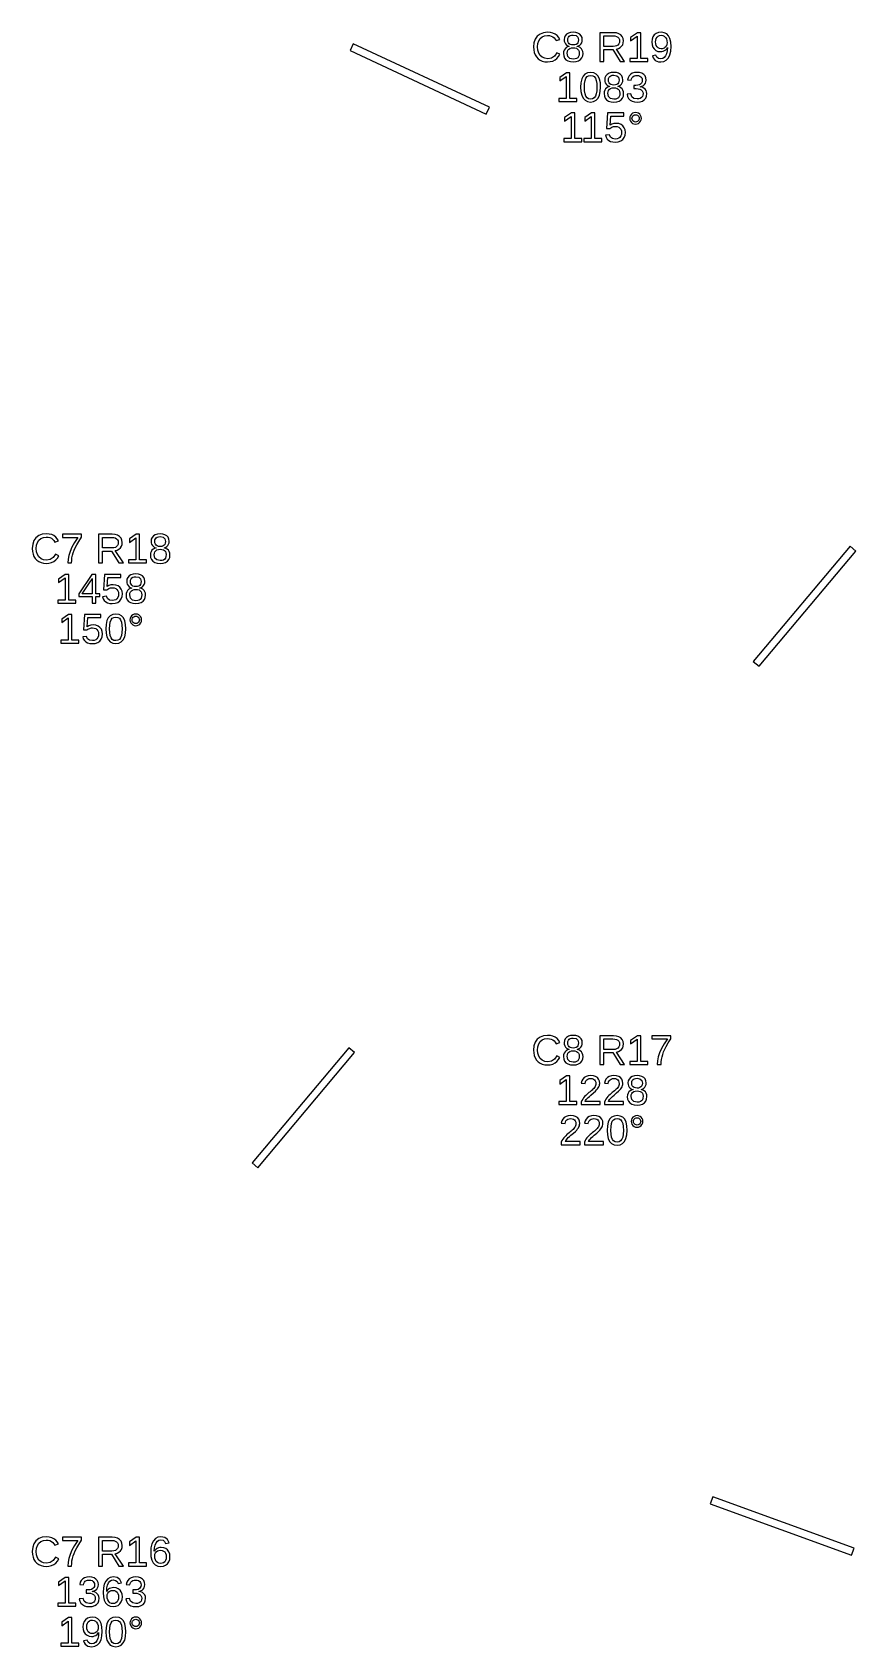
# Model space of a CAD drawing. Extents: x 194 to 2890, y 45 to 1503.
# Drawn here: x 860.3 to 1024.6, y 56.1 to 377.9 of the extents above; entities that cross this region are included whole.
import ezdxf

# ---------------------------------------------------------------- set-up
doc = ezdxf.new("R2010")
doc.units = 0
doc.layers.get('0').update_dxf_attribs({"linetype": 'CONTINUOUS'})

msp = doc.modelspace()

# ---------------------------------------------------------------- linework, layer by layer
for points in [[(963.632, 372.093), (964.128, 372.222), (964.578, 372.437), (964.973, 372.734), (965.305, 373.109), (965.573, 373.564), (964.938, 373.881), (964.467, 373.219), (963.864, 372.821), (963.127, 372.689), (962.544, 372.76), (962.047, 372.974), (961.636, 373.33), (961.33, 373.803), (961.146, 374.368), (961.085, 375.024), (961.144, 375.685), (961.32, 376.244), (961.614, 376.703), (962.013, 377.043), (962.507, 377.247), (963.095, 377.315), (963.481, 377.286), (963.83, 377.198), (964.143, 377.051), (964.41, 376.848), (964.624, 376.593), (964.783, 376.286), (965.52, 376.53), (965.291, 376.961), (964.99, 377.315), (964.617, 377.592), (964.174, 377.791), (963.664, 377.91), (963.087, 377.95), (962.277, 377.863), (961.593, 377.604), (961.036, 377.173), (960.625, 376.589), (960.378, 375.873), (960.296, 375.024), (960.332, 374.441), (960.443, 373.913), (960.627, 373.44), (960.882, 373.028), (961.203, 372.685), (961.591, 372.41), (962.039, 372.21), (962.539, 372.09), (963.091, 372.05)], [(968.79, 372.099), (969.273, 372.247), (969.658, 372.494), (969.938, 372.828), (970.107, 373.24), (970.163, 373.731), (970.129, 374.087), (970.027, 374.401), (969.858, 374.672), (969.627, 374.892), (969.342, 375.047), (969.003, 375.138), (969.003, 375.155), (969.296, 375.247), (969.544, 375.401), (969.748, 375.614), (969.899, 375.873), (969.99, 376.159), (970.02, 376.473), (969.966, 376.895), (969.802, 377.254), (969.53, 377.551), (969.164, 377.773), (968.718, 377.906), (968.193, 377.95), (967.68, 377.905), (967.241, 377.769), (966.877, 377.543), (966.605, 377.244), (966.441, 376.89), (966.387, 376.481), (966.417, 376.167), (966.507, 375.881), (966.657, 375.623), (966.86, 375.407), (967.106, 375.248), (967.396, 375.146), (967.396, 375.13), (967.082, 375.043), (966.808, 374.888), (966.574, 374.666), (966.395, 374.391), (966.288, 374.077), (966.253, 373.722), (966.31, 373.229), (966.483, 372.816), (966.771, 372.486), (967.162, 372.244), (967.641, 372.099), (968.21, 372.05)], [(967.888, 375.452), (967.626, 375.538), (967.414, 375.681), (967.259, 375.88), (967.167, 376.13), (967.136, 376.432), (967.166, 376.728), (967.256, 376.971), (967.406, 377.16), (967.614, 377.296), (967.876, 377.377), (968.193, 377.405), (968.786, 377.297), (969.141, 376.972), (969.259, 376.432), (969.229, 376.11), (969.139, 375.853), (968.989, 375.661), (968.781, 375.529), (968.519, 375.45), (968.202, 375.423)], [(974.301, 374.512), (976.087, 374.512), (977.576, 372.132), (978.472, 372.132), (976.844, 374.601), (977.249, 374.713), (977.592, 374.896), (977.871, 375.151), (978.078, 375.463), (978.202, 375.821), (978.244, 376.225), (978.185, 376.702), (978.009, 377.104), (977.717, 377.431), (977.316, 377.672), (976.818, 377.816), (976.221, 377.864), (973.524, 377.864), (973.524, 372.132), (974.301, 372.132)], [(974.301, 375.126), (974.301, 377.242), (976.144, 377.242), (976.537, 377.213), (976.863, 377.125), (977.123, 376.979), (977.311, 376.778), (977.425, 376.524), (977.462, 376.217), (977.425, 375.898), (977.313, 375.63), (977.127, 375.413), (976.872, 375.254), (976.555, 375.158), (976.177, 375.126)], [(983.086, 372.754), (981.69, 372.754), (981.69, 377.864), (981.015, 377.864), (979.66, 376.933), (979.66, 376.241), (980.954, 377.165), (980.954, 372.754), (979.493, 372.754), (979.493, 372.132), (983.086, 372.132)], [(986.271, 372.138), (986.783, 372.403), (987.193, 372.844), (987.493, 373.448), (987.673, 374.205), (987.733, 375.114), (987.678, 375.981), (987.514, 376.691), (987.24, 377.242), (986.861, 377.635), (986.378, 377.871), (985.792, 377.95), (985.236, 377.893), (984.768, 377.721), (984.388, 377.435), (984.108, 377.049), (983.94, 376.578), (983.884, 376.021), (983.935, 375.476), (984.09, 375.009), (984.347, 374.618), (984.691, 374.324), (985.103, 374.147), (985.584, 374.089), (985.89, 374.113), (986.179, 374.187), (986.451, 374.31), (986.688, 374.474), (986.874, 374.67), (987.008, 374.898), (986.961, 374.23), (986.84, 373.672), (986.646, 373.226), (986.384, 372.901), (986.059, 372.705), (985.67, 372.64), (985.229, 372.72), (984.907, 372.958), (984.701, 373.356), (984.002, 373.246), (984.144, 372.865), (984.337, 372.56), (984.581, 372.333), (984.881, 372.176), (985.24, 372.082), (985.658, 372.05)], [(985.436, 374.707), (985.161, 374.828), (984.933, 375.03), (984.764, 375.302), (984.662, 375.633), (984.628, 376.021), (984.662, 376.403), (984.764, 376.727), (984.933, 376.996), (985.162, 377.196), (985.44, 377.316), (985.767, 377.356), (986.099, 377.309), (986.382, 377.169), (986.618, 376.935), (986.794, 376.624), (986.9, 376.253), (986.935, 375.822), (986.918, 375.605), (986.866, 375.404), (986.778, 375.22), (986.661, 375.057), (986.518, 374.92), (986.349, 374.811), (986.163, 374.731), (985.966, 374.682), (985.759, 374.666)], [(951.506, 363.001), (924.317, 375.68), (923.683, 374.32), (950.872, 361.642)], [(967.546, 372.731), (967.144, 373.126), (967.009, 373.783), (967.044, 374.098), (967.149, 374.365), (967.323, 374.583), (967.559, 374.745), (967.849, 374.842), (968.193, 374.874), (968.547, 374.844), (968.844, 374.754), (969.084, 374.603), (969.261, 374.394), (969.367, 374.126), (969.402, 373.8), (969.369, 373.42), (969.272, 373.115), (969.109, 372.886), (968.88, 372.727), (968.583, 372.631), (968.218, 372.599)], [(968.958, 364.754), (967.563, 364.754), (967.563, 369.864), (966.887, 369.864), (965.532, 368.933), (965.532, 368.241), (966.826, 369.165), (966.826, 364.754), (965.366, 364.754), (965.366, 364.132), (968.958, 364.132)], [(972.278, 364.134), (972.776, 364.387), (973.168, 364.807), (973.449, 365.387), (973.618, 366.118), (973.674, 367), (973.621, 367.894), (973.46, 368.629), (973.192, 369.205), (972.812, 369.619), (972.313, 369.867), (971.697, 369.95), (971.065, 369.868), (970.557, 369.623), (970.173, 369.213), (969.905, 368.64), (969.744, 367.902), (969.691, 367), (969.746, 366.114), (969.912, 365.382), (970.187, 364.803), (970.573, 364.385), (971.068, 364.134), (971.672, 364.05)], [(971.286, 364.711), (970.969, 364.9), (970.73, 365.214), (970.564, 365.664), (970.465, 366.259), (970.431, 367), (970.464, 367.759), (970.563, 368.362), (970.726, 368.806), (970.965, 369.112), (971.289, 369.295), (971.697, 369.356), (972.095, 369.294), (972.41, 369.108), (972.643, 368.798), (972.802, 368.351), (972.898, 367.751), (972.93, 367), (972.896, 366.271), (972.796, 365.68), (972.629, 365.226), (972.389, 364.905), (972.073, 364.712), (971.681, 364.648)], [(976.9, 364.099), (977.382, 364.247), (977.768, 364.494), (978.048, 364.828), (978.216, 365.24), (978.272, 365.731), (978.238, 366.087), (978.137, 366.401), (977.967, 366.672), (977.736, 366.892), (977.452, 367.047), (977.113, 367.138), (977.113, 367.155), (977.405, 367.247), (977.653, 367.401), (977.857, 367.614), (978.009, 367.873), (978.1, 368.159), (978.13, 368.473), (978.075, 368.895), (977.912, 369.254), (977.639, 369.551), (977.273, 369.773), (976.828, 369.906), (976.303, 369.95), (975.79, 369.905), (975.351, 369.769), (974.987, 369.543), (974.714, 369.244), (974.551, 368.89), (974.496, 368.481), (974.526, 368.167), (974.617, 367.881), (974.767, 367.623), (974.969, 367.407), (975.215, 367.248), (975.505, 367.146), (975.505, 367.13), (975.192, 367.043), (974.918, 366.888), (974.684, 366.666), (974.505, 366.391), (974.398, 366.077), (974.362, 365.722), (974.42, 365.229), (974.593, 364.816), (974.881, 364.486), (975.271, 364.244), (975.751, 364.099), (976.319, 364.05)], [(975.998, 367.452), (975.735, 367.538), (975.524, 367.681), (975.369, 367.88), (975.276, 368.13), (975.245, 368.432), (975.275, 368.728), (975.365, 368.971), (975.516, 369.16), (975.723, 369.296), (975.986, 369.377), (976.303, 369.405), (976.895, 369.297), (977.25, 368.972), (977.369, 368.432), (977.339, 368.11), (977.249, 367.853), (977.098, 367.661), (976.891, 367.529), (976.628, 367.45), (976.311, 367.423)], [(981.534, 364.099), (982.014, 364.244), (982.398, 364.486), (982.678, 364.816), (982.847, 365.225), (982.903, 365.714), (982.863, 366.06), (982.744, 366.363), (982.545, 366.626), (982.274, 366.835), (981.941, 366.978), (981.544, 367.057), (981.544, 367.073), (981.903, 367.179), (982.201, 367.335), (982.437, 367.539), (982.608, 367.791), (982.71, 368.089), (982.744, 368.432), (982.691, 368.875), (982.532, 369.247), (982.266, 369.549), (981.905, 369.772), (981.458, 369.905), (980.925, 369.95), (980.431, 369.906), (980, 369.774), (979.633, 369.555), (979.345, 369.258), (979.151, 368.892), (979.05, 368.457), (979.786, 368.4), (979.846, 368.678), (979.962, 368.911), (980.134, 369.099), (980.354, 369.237), (980.615, 369.32), (980.917, 369.348), (981.243, 369.318), (981.511, 369.229), (981.721, 369.081), (981.871, 368.882), (981.961, 368.64), (981.991, 368.355), (981.954, 368.068), (981.844, 367.826), (981.66, 367.629), (981.409, 367.483), (981.097, 367.395), (980.726, 367.366), (980.327, 367.366), (980.327, 366.731), (980.742, 366.731), (981.16, 366.702), (981.506, 366.615), (981.782, 366.469), (981.982, 366.271), (982.102, 366.028), (982.142, 365.739), (982.107, 365.41), (982.002, 365.14), (981.826, 364.929), (981.59, 364.778), (981.3, 364.687), (980.958, 364.656), (980.329, 364.769), (979.913, 365.108), (979.709, 365.674), (978.952, 365.604), (979.064, 365.134), (979.269, 364.746), (979.568, 364.443), (979.953, 364.225), (980.416, 364.094), (980.958, 364.05)], [(975.656, 364.731), (975.253, 365.126), (975.119, 365.783), (975.154, 366.098), (975.258, 366.365), (975.432, 366.583), (975.668, 366.745), (975.958, 366.842), (976.303, 366.874), (976.657, 366.844), (976.954, 366.754), (977.194, 366.603), (977.37, 366.394), (977.476, 366.126), (977.511, 365.8), (977.479, 365.42), (977.381, 365.115), (977.218, 364.886), (976.989, 364.727), (976.692, 364.631), (976.327, 364.599)], [(969.919, 356.754), (968.523, 356.754), (968.523, 361.864), (967.848, 361.864), (966.493, 360.933), (966.493, 360.241), (967.786, 361.165), (967.786, 356.754), (966.326, 356.754), (966.326, 356.132), (969.919, 356.132)], [(973.935, 356.754), (972.539, 356.754), (972.539, 361.864), (971.864, 361.864), (970.509, 360.933), (970.509, 360.241), (971.803, 361.165), (971.803, 356.754), (970.342, 356.754), (970.342, 356.132), (973.935, 356.132)], [(977.183, 356.108), (977.681, 356.282), (978.087, 356.571), (978.387, 356.961), (978.566, 357.437), (978.626, 357.999), (978.57, 358.497), (978.403, 358.929), (978.124, 359.293), (977.751, 359.569), (977.301, 359.734), (976.775, 359.789), (976.329, 359.749), (975.934, 359.627), (975.591, 359.423), (975.701, 361.242), (978.293, 361.242), (978.293, 361.864), (975.033, 361.864), (974.842, 358.78), (975.558, 358.78), (975.729, 358.915), (975.9, 359.021), (976.071, 359.098), (976.246, 359.15), (976.431, 359.181), (976.624, 359.191), (976.978, 359.154), (977.28, 359.043), (977.53, 358.858), (977.716, 358.612), (977.828, 358.321), (977.865, 357.983), (977.828, 357.597), (977.717, 357.271), (977.532, 357.004), (977.281, 356.806), (976.973, 356.688), (976.608, 356.648), (976.049, 356.743), (975.651, 357.026), (975.416, 357.499), (974.675, 357.413), (974.802, 357.006), (975.01, 356.668), (975.298, 356.4), (975.661, 356.206), (976.092, 356.089), (976.592, 356.05)], [(980.945, 359.668), (981.22, 359.781), (981.464, 359.968), (981.655, 360.21), (981.77, 360.484), (981.808, 360.79), (981.77, 361.097), (981.657, 361.371), (981.468, 361.612), (981.225, 361.8), (980.949, 361.912), (980.64, 361.95), (980.331, 361.912), (980.055, 361.798), (979.812, 361.608), (979.624, 361.365), (979.51, 361.093), (979.473, 360.79), (979.511, 360.488), (979.626, 360.215), (979.817, 359.972), (980.061, 359.783), (980.336, 359.669), (980.64, 359.631)], [(980.452, 360.082), (980.282, 360.154), (980.13, 360.274), (980.011, 360.427), (979.94, 360.599), (979.916, 360.79), (979.94, 360.981), (980.009, 361.154), (980.126, 361.307), (980.276, 361.427), (980.448, 361.499), (980.64, 361.523), (980.833, 361.499), (981.005, 361.429), (981.155, 361.311), (981.272, 361.159), (981.341, 360.986), (981.365, 360.79), (981.341, 360.597), (981.271, 360.424), (981.153, 360.271), (981.002, 360.153), (980.831, 360.082), (980.64, 360.058)], [(863.632, 272.093), (864.128, 272.222), (864.578, 272.437), (864.973, 272.734), (865.305, 273.109), (865.573, 273.564), (864.938, 273.881), (864.467, 273.219), (863.864, 272.821), (863.127, 272.689), (862.544, 272.76), (862.047, 272.974), (861.636, 273.33), (861.33, 273.803), (861.146, 274.368), (861.085, 275.024), (861.144, 275.685), (861.32, 276.244), (861.614, 276.703), (862.013, 277.043), (862.507, 277.247), (863.095, 277.315), (863.481, 277.286), (863.83, 277.198), (864.143, 277.051), (864.41, 276.848), (864.624, 276.593), (864.783, 276.286), (865.52, 276.53), (865.291, 276.961), (864.99, 277.315), (864.617, 277.592), (864.174, 277.791), (863.664, 277.91), (863.087, 277.95), (862.277, 277.863), (861.593, 277.604), (861.036, 277.173), (860.625, 276.589), (860.378, 275.873), (860.296, 275.024), (860.332, 274.441), (860.443, 273.913), (860.627, 273.44), (860.882, 273.028), (861.203, 272.685), (861.591, 272.41), (862.039, 272.21), (862.539, 272.09), (863.091, 272.05)], [(868.161, 272.655), (868.221, 273.166), (868.322, 273.665), (868.462, 274.161), (868.643, 274.662), (868.865, 275.167), (869.164, 275.739), (869.577, 276.44), (870.106, 277.27), (870.106, 277.864), (866.318, 277.864), (866.318, 277.242), (869.398, 277.242), (868.74, 276.228), (868.221, 275.295), (867.841, 274.445), (867.583, 273.648), (867.427, 272.877), (867.376, 272.132), (868.14, 272.132)], [(874.301, 274.512), (876.087, 274.512), (877.576, 272.132), (878.472, 272.132), (876.844, 274.601), (877.249, 274.713), (877.592, 274.896), (877.871, 275.151), (878.078, 275.463), (878.202, 275.821), (878.244, 276.225), (878.185, 276.702), (878.009, 277.104), (877.717, 277.431), (877.316, 277.672), (876.818, 277.816), (876.221, 277.864), (873.524, 277.864), (873.524, 272.132), (874.301, 272.132)], [(874.301, 275.126), (874.301, 277.242), (876.144, 277.242), (876.537, 277.213), (876.863, 277.125), (877.123, 276.979), (877.311, 276.778), (877.425, 276.524), (877.462, 276.217), (877.425, 275.898), (877.313, 275.63), (877.127, 275.413), (876.872, 275.254), (876.555, 275.158), (876.177, 275.126)], [(883.086, 272.754), (881.69, 272.754), (881.69, 277.864), (881.015, 277.864), (879.66, 276.933), (879.66, 276.241), (880.954, 277.165), (880.954, 272.754), (879.493, 272.754), (879.493, 272.132), (883.086, 272.132)], [(886.393, 272.099), (886.875, 272.247), (887.261, 272.494), (887.541, 272.828), (887.709, 273.24), (887.765, 273.731), (887.731, 274.087), (887.63, 274.401), (887.46, 274.672), (887.229, 274.892), (886.945, 275.047), (886.606, 275.138), (886.606, 275.155), (886.898, 275.247), (887.146, 275.401), (887.35, 275.614), (887.502, 275.873), (887.592, 276.159), (887.623, 276.473), (887.568, 276.895), (887.405, 277.254), (887.132, 277.551), (886.766, 277.773), (886.321, 277.906), (885.796, 277.95), (885.283, 277.905), (884.844, 277.769), (884.48, 277.543), (884.207, 277.244), (884.044, 276.89), (883.989, 276.481), (884.019, 276.167), (884.11, 275.881), (884.26, 275.623), (884.462, 275.407), (884.708, 275.248), (884.998, 275.146), (884.998, 275.13), (884.685, 275.043), (884.411, 274.888), (884.177, 274.666), (883.998, 274.391), (883.891, 274.077), (883.855, 273.722), (883.913, 273.229), (884.086, 272.816), (884.374, 272.486), (884.764, 272.244), (885.244, 272.099), (885.812, 272.05)], [(885.491, 275.452), (885.228, 275.538), (885.017, 275.681), (884.862, 275.88), (884.769, 276.13), (884.738, 276.432), (884.768, 276.728), (884.858, 276.971), (885.009, 277.16), (885.216, 277.296), (885.479, 277.377), (885.796, 277.405), (886.388, 277.297), (886.743, 276.972), (886.862, 276.432), (886.832, 276.11), (886.742, 275.853), (886.591, 275.661), (886.384, 275.529), (886.121, 275.45), (885.804, 275.423)], [(885.149, 272.731), (884.746, 273.126), (884.612, 273.783), (884.647, 274.098), (884.751, 274.365), (884.925, 274.583), (885.161, 274.745), (885.451, 274.842), (885.796, 274.874), (886.15, 274.844), (886.447, 274.754), (886.687, 274.603), (886.863, 274.394), (886.969, 274.126), (887.004, 273.8), (886.972, 273.42), (886.874, 273.115), (886.711, 272.886), (886.482, 272.727), (886.185, 272.631), (885.82, 272.599)], [(1024.57, 274.518), (1023.43, 275.482), (1004.14, 252.501), (1005.29, 251.537)], [(868.958, 264.754), (867.563, 264.754), (867.563, 269.864), (866.887, 269.864), (865.532, 268.933), (865.532, 268.241), (866.826, 269.165), (866.826, 264.754), (865.366, 264.754), (865.366, 264.132), (868.958, 264.132)], [(872.95, 265.429), (873.756, 265.429), (873.756, 266.007), (872.95, 266.007), (872.95, 269.864), (872.181, 269.864), (869.557, 265.999), (869.557, 265.429), (872.258, 265.429), (872.258, 264.132), (872.95, 264.132)], [(870.232, 266.007), (870.297, 266.089), (870.517, 266.39), (871.986, 268.554), (872.027, 268.618), (872.08, 268.708), (872.144, 268.823), (872.204, 268.932), (872.242, 269.004), (872.258, 269.038), (872.258, 266.007)], [(876.841, 264.108), (877.34, 264.282), (877.745, 264.571), (878.045, 264.961), (878.225, 265.437), (878.284, 265.999), (878.229, 266.497), (878.061, 266.929), (877.782, 267.293), (877.409, 267.569), (876.959, 267.734), (876.433, 267.789), (875.987, 267.749), (875.592, 267.627), (875.249, 267.423), (875.359, 269.242), (877.951, 269.242), (877.951, 269.864), (874.692, 269.864), (874.5, 266.78), (875.217, 266.78), (875.387, 266.915), (875.558, 267.021), (875.729, 267.098), (875.905, 267.15), (876.089, 267.181), (876.283, 267.191), (876.636, 267.154), (876.938, 267.043), (877.188, 266.858), (877.374, 266.612), (877.486, 266.321), (877.524, 265.983), (877.486, 265.597), (877.375, 265.271), (877.19, 265.004), (876.939, 264.806), (876.631, 264.688), (876.266, 264.648), (875.707, 264.743), (875.31, 265.026), (875.074, 265.499), (874.334, 265.413), (874.461, 265.006), (874.668, 264.668), (874.956, 264.4), (875.319, 264.206), (875.75, 264.089), (876.25, 264.05)], [(881.534, 264.099), (882.017, 264.247), (882.402, 264.494), (882.683, 264.828), (882.851, 265.24), (882.907, 265.731), (882.873, 266.087), (882.771, 266.401), (882.602, 266.672), (882.371, 266.892), (882.086, 267.047), (881.747, 267.138), (881.747, 267.155), (882.04, 267.247), (882.288, 267.401), (882.492, 267.614), (882.643, 267.873), (882.734, 268.159), (882.764, 268.473), (882.71, 268.895), (882.546, 269.254), (882.274, 269.551), (881.908, 269.773), (881.462, 269.906), (880.938, 269.95), (880.424, 269.905), (879.985, 269.769), (879.621, 269.543), (879.349, 269.244), (879.185, 268.89), (879.131, 268.481), (879.161, 268.167), (879.251, 267.881), (879.401, 267.623), (879.604, 267.407), (879.85, 267.248), (880.14, 267.146), (880.14, 267.13), (879.826, 267.043), (879.552, 266.888), (879.318, 266.666), (879.14, 266.391), (879.032, 266.077), (878.997, 265.722), (879.054, 265.229), (879.227, 264.816), (879.515, 264.486), (879.906, 264.244), (880.385, 264.099), (880.954, 264.05)], [(880.632, 267.452), (880.37, 267.538), (880.158, 267.681), (880.004, 267.88), (879.911, 268.13), (879.88, 268.432), (879.91, 268.728), (880, 268.971), (880.15, 269.16), (880.358, 269.296), (880.62, 269.377), (880.938, 269.405), (881.53, 269.297), (881.885, 268.972), (882.004, 268.432), (881.973, 268.11), (881.883, 267.853), (881.733, 267.661), (881.525, 267.529), (881.263, 267.45), (880.946, 267.423)], [(880.291, 264.731), (879.888, 265.126), (879.753, 265.783), (879.788, 266.098), (879.893, 266.365), (880.067, 266.583), (880.303, 266.745), (880.593, 266.842), (880.938, 266.874), (881.291, 266.844), (881.588, 266.754), (881.828, 266.603), (882.005, 266.394), (882.111, 266.126), (882.146, 265.8), (882.113, 265.42), (882.016, 265.115), (881.853, 264.886), (881.624, 264.727), (881.327, 264.631), (880.962, 264.599)], [(869.609, 256.754), (868.214, 256.754), (868.214, 261.864), (867.538, 261.864), (866.183, 260.933), (866.183, 260.241), (867.477, 261.165), (867.477, 256.754), (866.017, 256.754), (866.017, 256.132), (869.609, 256.132)], [(872.858, 256.108), (873.356, 256.282), (873.762, 256.571), (874.061, 256.961), (874.241, 257.437), (874.301, 257.999), (874.245, 258.497), (874.078, 258.929), (873.798, 259.293), (873.425, 259.569), (872.976, 259.734), (872.45, 259.789), (872.003, 259.749), (871.609, 259.627), (871.266, 259.423), (871.375, 261.242), (873.967, 261.242), (873.967, 261.864), (870.708, 261.864), (870.517, 258.78), (871.233, 258.78), (871.404, 258.915), (871.575, 259.021), (871.746, 259.098), (871.921, 259.15), (872.106, 259.181), (872.299, 259.191), (872.653, 259.154), (872.955, 259.043), (873.204, 258.858), (873.391, 258.612), (873.503, 258.321), (873.54, 257.983), (873.503, 257.597), (873.392, 257.271), (873.206, 257.004), (872.955, 256.806), (872.648, 256.688), (872.283, 256.648), (871.724, 256.743), (871.326, 257.026), (871.091, 257.499), (870.35, 257.413), (870.477, 257.006), (870.685, 256.668), (870.973, 256.4), (871.335, 256.206), (871.766, 256.089), (872.266, 256.05)], [(877.564, 256.134), (878.062, 256.387), (878.453, 256.807), (878.735, 257.387), (878.904, 258.118), (878.96, 259), (878.906, 259.894), (878.746, 260.629), (878.478, 261.205), (878.097, 261.619), (877.599, 261.867), (876.982, 261.95), (876.35, 261.868), (875.842, 261.623), (875.459, 261.213), (875.191, 260.64), (875.03, 259.902), (874.977, 259), (875.032, 258.114), (875.197, 257.382), (875.473, 256.803), (875.859, 256.385), (876.354, 256.134), (876.958, 256.05)], [(876.571, 256.711), (876.255, 256.9), (876.016, 257.214), (875.85, 257.664), (875.75, 258.259), (875.717, 259), (875.75, 259.759), (875.848, 260.362), (876.012, 260.806), (876.251, 261.112), (876.574, 261.295), (876.982, 261.356), (877.38, 261.294), (877.696, 261.108), (877.928, 260.798), (878.088, 260.351), (878.183, 259.751), (878.215, 259), (878.182, 258.271), (878.081, 257.68), (877.914, 257.226), (877.675, 256.905), (877.359, 256.712), (876.966, 256.648)], [(881.255, 259.668), (881.529, 259.781), (881.774, 259.968), (881.965, 260.21), (882.079, 260.484), (882.117, 260.79), (882.08, 261.097), (881.966, 261.371), (881.778, 261.612), (881.535, 261.8), (881.259, 261.912), (880.95, 261.95), (880.641, 261.912), (880.365, 261.798), (880.122, 261.608), (879.933, 261.365), (879.82, 261.093), (879.782, 260.79), (879.82, 260.488), (879.935, 260.215), (880.126, 259.972), (880.37, 259.783), (880.645, 259.669), (880.95, 259.631)], [(880.761, 260.082), (880.591, 260.154), (880.439, 260.274), (880.32, 260.427), (880.249, 260.599), (880.226, 260.79), (880.249, 260.981), (880.319, 261.154), (880.435, 261.307), (880.585, 261.427), (880.757, 261.499), (880.95, 261.523), (881.143, 261.499), (881.314, 261.429), (881.464, 261.311), (881.581, 261.159), (881.651, 260.986), (881.674, 260.79), (881.65, 260.597), (881.58, 260.424), (881.462, 260.271), (881.311, 260.153), (881.14, 260.082), (880.95, 260.058)], [(963.632, 172.093), (964.128, 172.222), (964.578, 172.437), (964.973, 172.734), (965.305, 173.109), (965.573, 173.564), (964.938, 173.881), (964.467, 173.219), (963.864, 172.821), (963.127, 172.689), (962.544, 172.76), (962.047, 172.974), (961.636, 173.33), (961.33, 173.803), (961.146, 174.368), (961.085, 175.024), (961.144, 175.685), (961.32, 176.244), (961.614, 176.703), (962.013, 177.043), (962.507, 177.247), (963.095, 177.315), (963.481, 177.286), (963.83, 177.198), (964.143, 177.051), (964.41, 176.848), (964.624, 176.593), (964.783, 176.286), (965.52, 176.53), (965.291, 176.961), (964.99, 177.315), (964.617, 177.592), (964.174, 177.791), (963.664, 177.91), (963.087, 177.95), (962.277, 177.863), (961.593, 177.604), (961.036, 177.173), (960.625, 176.589), (960.378, 175.873), (960.296, 175.024), (960.332, 174.441), (960.443, 173.913), (960.627, 173.44), (960.882, 173.028), (961.203, 172.685), (961.591, 172.41), (962.039, 172.21), (962.539, 172.09), (963.091, 172.05)], [(968.79, 172.099), (969.273, 172.247), (969.658, 172.494), (969.938, 172.828), (970.107, 173.24), (970.163, 173.731), (970.129, 174.087), (970.027, 174.401), (969.858, 174.672), (969.627, 174.892), (969.342, 175.047), (969.003, 175.138), (969.003, 175.155), (969.296, 175.247), (969.544, 175.401), (969.748, 175.614), (969.899, 175.873), (969.99, 176.159), (970.02, 176.473), (969.966, 176.895), (969.802, 177.254), (969.53, 177.551), (969.164, 177.773), (968.718, 177.906), (968.193, 177.95), (967.68, 177.905), (967.241, 177.769), (966.877, 177.543), (966.605, 177.244), (966.441, 176.89), (966.387, 176.481), (966.417, 176.167), (966.507, 175.881), (966.657, 175.623), (966.86, 175.407), (967.106, 175.248), (967.396, 175.146), (967.396, 175.13), (967.082, 175.042), (966.808, 174.888), (966.574, 174.666), (966.395, 174.391), (966.288, 174.077), (966.253, 173.722), (966.31, 173.229), (966.483, 172.816), (966.771, 172.486), (967.162, 172.244), (967.641, 172.099), (968.21, 172.05)], [(967.888, 175.452), (967.626, 175.538), (967.414, 175.681), (967.259, 175.88), (967.167, 176.13), (967.136, 176.432), (967.166, 176.728), (967.256, 176.971), (967.406, 177.16), (967.614, 177.296), (967.876, 177.377), (968.193, 177.405), (968.786, 177.297), (969.141, 176.972), (969.259, 176.432), (969.229, 176.11), (969.139, 175.853), (968.989, 175.661), (968.781, 175.529), (968.519, 175.45), (968.202, 175.423)], [(974.301, 174.512), (976.087, 174.512), (977.576, 172.132), (978.472, 172.132), (976.844, 174.601), (977.249, 174.713), (977.592, 174.896), (977.871, 175.151), (978.078, 175.463), (978.202, 175.821), (978.244, 176.225), (978.185, 176.702), (978.009, 177.104), (977.717, 177.431), (977.316, 177.672), (976.818, 177.816), (976.221, 177.864), (973.524, 177.864), (973.524, 172.132), (974.301, 172.132)], [(974.301, 175.126), (974.301, 177.242), (976.144, 177.242), (976.537, 177.213), (976.863, 177.125), (977.123, 176.979), (977.311, 176.778), (977.425, 176.524), (977.462, 176.217), (977.425, 175.898), (977.313, 175.63), (977.127, 175.413), (976.872, 175.254), (976.555, 175.158), (976.177, 175.126)], [(983.086, 172.754), (981.69, 172.754), (981.69, 177.864), (981.015, 177.864), (979.66, 176.933), (979.66, 176.241), (980.954, 177.165), (980.954, 172.754), (979.493, 172.754), (979.493, 172.132), (983.086, 172.132)], [(985.763, 172.655), (985.823, 173.166), (985.924, 173.665), (986.065, 174.161), (986.246, 174.662), (986.467, 175.167), (986.766, 175.739), (987.18, 176.44), (987.708, 177.27), (987.708, 177.864), (983.92, 177.864), (983.92, 177.242), (987, 177.242), (986.343, 176.228), (985.824, 175.295), (985.444, 174.445), (985.185, 173.648), (985.03, 172.877), (984.978, 172.132), (985.743, 172.132)], [(924.575, 174.518), (923.425, 175.482), (904.142, 152.501), (905.291, 151.537)], [(967.546, 172.731), (967.144, 173.126), (967.009, 173.783), (967.044, 174.098), (967.149, 174.365), (967.323, 174.583), (967.559, 174.745), (967.849, 174.842), (968.193, 174.874), (968.547, 174.844), (968.844, 174.754), (969.084, 174.603), (969.261, 174.394), (969.367, 174.126), (969.402, 173.8), (969.369, 173.42), (969.272, 173.115), (969.109, 172.886), (968.88, 172.727), (968.583, 172.631), (968.218, 172.599)], [(968.958, 164.754), (967.563, 164.754), (967.563, 169.864), (966.887, 169.864), (965.532, 168.933), (965.532, 168.241), (966.826, 169.165), (966.826, 164.754), (965.366, 164.754), (965.366, 164.132), (968.958, 164.132)], [(973.581, 164.754), (970.59, 164.754), (970.689, 164.946), (970.822, 165.144), (970.989, 165.346), (971.195, 165.559), (971.443, 165.789), (971.733, 166.036), (972.239, 166.457), (972.623, 166.797), (972.885, 167.057), (973.069, 167.277), (973.22, 167.496), (973.339, 167.716), (973.423, 167.936), (973.474, 168.157), (973.491, 168.379), (973.439, 168.843), (973.284, 169.23), (973.025, 169.541), (972.67, 169.768), (972.226, 169.904), (971.693, 169.95), (971.198, 169.905), (970.768, 169.769), (970.401, 169.543), (970.113, 169.24), (969.918, 168.876), (969.817, 168.448), (970.566, 168.379), (970.629, 168.663), (970.747, 168.901), (970.922, 169.093), (971.142, 169.235), (971.399, 169.319), (971.693, 169.348), (971.997, 169.319), (972.253, 169.232), (972.462, 169.087), (972.615, 168.89), (972.708, 168.646), (972.738, 168.355), (972.721, 168.13), (972.667, 167.921), (972.578, 167.728), (972.459, 167.547), (972.319, 167.37), (972.157, 167.199), (971.976, 167.031), (971.781, 166.863), (971.573, 166.695), (971.356, 166.522), (971.139, 166.34), (970.92, 166.148), (970.703, 165.943), (970.494, 165.724), (970.291, 165.488), (970.102, 165.233), (969.933, 164.953), (969.785, 164.648), (969.785, 164.132), (973.581, 164.132)], [(978.215, 164.754), (975.225, 164.754), (975.323, 164.946), (975.456, 165.144), (975.623, 165.346), (975.829, 165.559), (976.077, 165.789), (976.368, 166.036), (976.874, 166.457), (977.258, 166.797), (977.519, 167.057), (977.704, 167.277), (977.855, 167.496), (977.973, 167.716), (978.058, 167.936), (978.109, 168.157), (978.126, 168.379), (978.074, 168.843), (977.919, 169.23), (977.66, 169.541), (977.305, 169.768), (976.861, 169.904), (976.327, 169.95), (975.833, 169.905), (975.402, 169.769), (975.035, 169.543), (974.747, 169.24), (974.553, 168.876), (974.452, 168.448), (975.2, 168.379), (975.263, 168.663), (975.382, 168.901), (975.556, 169.093), (975.777, 169.235), (976.034, 169.319), (976.327, 169.348), (976.632, 169.319), (976.888, 169.232), (977.096, 169.087), (977.25, 168.89), (977.342, 168.646), (977.373, 168.355), (977.355, 168.13), (977.302, 167.921), (977.212, 167.728), (977.094, 167.547), (976.954, 167.37), (976.791, 167.199), (976.611, 167.031), (976.416, 166.863), (976.207, 166.695), (975.991, 166.522), (975.773, 166.34), (975.554, 166.148), (975.338, 165.943), (975.128, 165.724), (974.926, 165.488), (974.736, 165.233), (974.568, 164.953), (974.419, 164.648), (974.419, 164.132), (978.215, 164.132)], [(981.534, 164.099), (982.017, 164.247), (982.402, 164.494), (982.683, 164.828), (982.851, 165.24), (982.907, 165.731), (982.873, 166.087), (982.771, 166.401), (982.602, 166.672), (982.371, 166.892), (982.086, 167.047), (981.747, 167.138), (981.747, 167.155), (982.04, 167.247), (982.288, 167.401), (982.492, 167.614), (982.643, 167.873), (982.734, 168.159), (982.764, 168.473), (982.71, 168.895), (982.546, 169.254), (982.274, 169.551), (981.908, 169.773), (981.462, 169.906), (980.938, 169.95), (980.424, 169.905), (979.985, 169.769), (979.621, 169.543), (979.349, 169.244), (979.185, 168.89), (979.131, 168.481), (979.161, 168.167), (979.251, 167.881), (979.401, 167.623), (979.604, 167.407), (979.85, 167.248), (980.14, 167.146), (980.14, 167.13), (979.826, 167.042), (979.552, 166.888), (979.318, 166.666), (979.14, 166.391), (979.032, 166.077), (978.997, 165.722), (979.054, 165.229), (979.227, 164.816), (979.515, 164.486), (979.906, 164.244), (980.385, 164.099), (980.954, 164.05)], [(980.632, 167.452), (980.37, 167.538), (980.158, 167.681), (980.004, 167.88), (979.911, 168.13), (979.88, 168.432), (979.91, 168.728), (980, 168.971), (980.15, 169.16), (980.358, 169.296), (980.62, 169.377), (980.938, 169.405), (981.53, 169.297), (981.885, 168.972), (982.004, 168.432), (981.973, 168.11), (981.883, 167.853), (981.733, 167.661), (981.525, 167.529), (981.263, 167.45), (980.946, 167.423)], [(980.291, 164.731), (979.888, 165.126), (979.753, 165.783), (979.788, 166.098), (979.893, 166.365), (980.067, 166.583), (980.303, 166.745), (980.593, 166.842), (980.938, 166.874), (981.291, 166.844), (981.588, 166.754), (981.828, 166.603), (982.005, 166.394), (982.111, 166.126), (982.146, 165.8), (982.113, 165.42), (982.016, 165.115), (981.853, 164.886), (981.624, 164.727), (981.327, 164.631), (980.962, 164.599)], [(969.597, 156.754), (966.607, 156.754), (966.705, 156.946), (966.838, 157.144), (967.005, 157.346), (967.211, 157.559), (967.459, 157.789), (967.75, 158.036), (968.256, 158.457), (968.64, 158.797), (968.901, 159.057), (969.086, 159.277), (969.237, 159.496), (969.355, 159.716), (969.44, 159.936), (969.491, 160.157), (969.508, 160.379), (969.456, 160.843), (969.301, 161.23), (969.042, 161.541), (968.687, 161.768), (968.242, 161.904), (967.709, 161.95), (967.215, 161.905), (966.784, 161.769), (966.417, 161.543), (966.129, 161.24), (965.935, 160.876), (965.833, 160.448), (966.582, 160.379), (966.645, 160.663), (966.764, 160.901), (966.938, 161.093), (967.159, 161.235), (967.416, 161.319), (967.709, 161.348), (968.013, 161.319), (968.27, 161.232), (968.478, 161.087), (968.632, 160.89), (968.724, 160.646), (968.755, 160.355), (968.737, 160.13), (968.683, 159.921), (968.594, 159.728), (968.476, 159.547), (968.336, 159.37), (968.173, 159.199), (967.992, 159.031), (967.798, 158.863), (967.589, 158.695), (967.373, 158.522), (967.155, 158.34), (966.936, 158.148), (966.72, 157.943), (966.51, 157.724), (966.307, 157.488), (966.118, 157.233), (965.949, 156.953), (965.801, 156.648), (965.801, 156.132), (969.597, 156.132)], [(974.232, 156.754), (971.241, 156.754), (971.34, 156.946), (971.473, 157.144), (971.64, 157.346), (971.846, 157.559), (972.094, 157.789), (972.384, 158.036), (972.89, 158.457), (973.274, 158.797), (973.536, 159.057), (973.72, 159.277), (973.871, 159.496), (973.99, 159.716), (974.074, 159.936), (974.125, 160.157), (974.142, 160.379), (974.09, 160.843), (973.935, 161.23), (973.676, 161.541), (973.321, 161.768), (972.877, 161.904), (972.344, 161.95), (971.849, 161.905), (971.419, 161.769), (971.052, 161.543), (970.764, 161.24), (970.569, 160.876), (970.468, 160.448), (971.217, 160.379), (971.28, 160.663), (971.398, 160.901), (971.573, 161.093), (971.793, 161.235), (972.05, 161.319), (972.344, 161.348), (972.648, 161.319), (972.904, 161.232), (973.113, 161.087), (973.266, 160.89), (973.359, 160.646), (973.389, 160.355), (973.372, 160.13), (973.318, 159.921), (973.229, 159.728), (973.11, 159.547), (972.97, 159.37), (972.808, 159.199), (972.627, 159.031), (972.432, 158.863), (972.224, 158.695), (972.007, 158.522), (971.79, 158.34), (971.571, 158.148), (971.354, 157.943), (971.145, 157.724), (970.942, 157.488), (970.753, 157.233), (970.584, 156.953), (970.436, 156.648), (970.436, 156.132), (974.232, 156.132)], [(977.564, 156.134), (978.062, 156.387), (978.453, 156.807), (978.735, 157.387), (978.904, 158.118), (978.96, 159), (978.906, 159.894), (978.746, 160.629), (978.478, 161.205), (978.097, 161.619), (977.599, 161.867), (976.982, 161.95), (976.35, 161.868), (975.842, 161.623), (975.459, 161.213), (975.191, 160.64), (975.03, 159.902), (974.977, 159), (975.032, 158.114), (975.197, 157.382), (975.473, 156.803), (975.859, 156.385), (976.354, 156.134), (976.958, 156.05)], [(976.571, 156.711), (976.255, 156.9), (976.016, 157.214), (975.85, 157.664), (975.75, 158.259), (975.717, 159), (975.75, 159.759), (975.848, 160.362), (976.012, 160.806), (976.251, 161.112), (976.574, 161.295), (976.982, 161.356), (977.38, 161.294), (977.696, 161.108), (977.928, 160.798), (978.088, 160.351), (978.183, 159.751), (978.215, 159), (978.182, 158.271), (978.081, 157.68), (977.914, 157.226), (977.675, 156.905), (977.359, 156.712), (976.966, 156.648)], [(981.255, 159.668), (981.529, 159.781), (981.774, 159.968), (981.965, 160.21), (982.079, 160.484), (982.117, 160.79), (982.08, 161.097), (981.966, 161.371), (981.778, 161.612), (981.535, 161.8), (981.259, 161.912), (980.95, 161.95), (980.641, 161.912), (980.365, 161.798), (980.122, 161.608), (979.933, 161.365), (979.82, 161.093), (979.782, 160.79), (979.82, 160.488), (979.935, 160.215), (980.126, 159.972), (980.37, 159.783), (980.645, 159.669), (980.95, 159.631)], [(980.761, 160.082), (980.591, 160.154), (980.439, 160.274), (980.32, 160.427), (980.249, 160.599), (980.226, 160.79), (980.249, 160.981), (980.319, 161.154), (980.435, 161.307), (980.585, 161.427), (980.757, 161.499), (980.95, 161.523), (981.143, 161.499), (981.314, 161.429), (981.464, 161.311), (981.581, 161.159), (981.651, 160.986), (981.674, 160.79), (981.65, 160.597), (981.58, 160.424), (981.462, 160.271), (981.311, 160.153), (981.14, 160.082), (980.95, 160.058)], [(1024.26, 75.705), (996.066, 85.965), (995.553, 84.556), (1023.74, 74.295)], [(863.632, 72.093), (864.128, 72.222), (864.578, 72.437), (864.973, 72.734), (865.305, 73.109), (865.573, 73.564), (864.938, 73.881), (864.467, 73.219), (863.864, 72.821), (863.127, 72.689), (862.544, 72.76), (862.047, 72.974), (861.636, 73.33), (861.33, 73.803), (861.146, 74.368), (861.085, 75.024), (861.144, 75.685), (861.32, 76.244), (861.614, 76.703), (862.013, 77.043), (862.507, 77.247), (863.095, 77.315), (863.481, 77.286), (863.83, 77.198), (864.143, 77.051), (864.41, 76.848), (864.624, 76.593), (864.783, 76.286), (865.52, 76.53), (865.291, 76.961), (864.99, 77.315), (864.617, 77.592), (864.174, 77.791), (863.664, 77.91), (863.087, 77.95), (862.277, 77.864), (861.593, 77.605), (861.036, 77.173), (860.625, 76.589), (860.378, 75.873), (860.296, 75.024), (860.332, 74.442), (860.443, 73.913), (860.627, 73.44), (860.882, 73.028), (861.203, 72.685), (861.591, 72.41), (862.039, 72.21), (862.539, 72.09), (863.091, 72.05)], [(868.161, 72.655), (868.221, 73.166), (868.322, 73.665), (868.462, 74.161), (868.643, 74.662), (868.865, 75.167), (869.164, 75.739), (869.577, 76.44), (870.106, 77.27), (870.106, 77.864), (866.318, 77.864), (866.318, 77.242), (869.398, 77.242), (868.74, 76.228), (868.221, 75.295), (867.841, 74.445), (867.583, 73.648), (867.427, 72.877), (867.376, 72.132), (868.14, 72.132)], [(874.301, 74.512), (876.087, 74.512), (877.576, 72.132), (878.472, 72.132), (876.844, 74.601), (877.249, 74.713), (877.592, 74.896), (877.871, 75.15), (878.078, 75.463), (878.202, 75.821), (878.244, 76.225), (878.185, 76.702), (878.009, 77.104), (877.717, 77.431), (877.316, 77.672), (876.818, 77.816), (876.221, 77.864), (873.524, 77.864), (873.524, 72.132), (874.301, 72.132)], [(883.086, 72.754), (881.69, 72.754), (881.69, 77.864), (881.015, 77.864), (879.66, 76.933), (879.66, 76.241), (880.954, 77.165), (880.954, 72.754), (879.493, 72.754), (879.493, 72.132), (883.086, 72.132)], [(886.446, 72.109), (886.899, 72.283), (887.269, 72.575), (887.542, 72.967), (887.706, 73.445), (887.761, 74.007), (887.709, 74.528), (887.554, 74.973), (887.295, 75.342), (886.948, 75.618), (886.528, 75.783), (886.036, 75.838), (885.736, 75.817), (885.459, 75.752), (885.206, 75.645), (884.983, 75.496), (884.795, 75.308), (884.644, 75.081), (884.683, 75.761), (884.797, 76.325), (884.988, 76.772), (885.249, 77.096), (885.572, 77.291), (885.959, 77.356), (886.387, 77.278), (886.702, 77.045), (886.903, 76.656), (887.602, 76.782), (887.271, 77.431), (886.725, 77.82), (885.967, 77.95), (885.361, 77.861), (884.855, 77.595), (884.449, 77.152), (884.153, 76.544), (883.975, 75.782), (883.916, 74.866), (883.973, 74.022), (884.144, 73.323), (884.429, 72.77), (884.821, 72.37), (885.315, 72.13), (885.91, 72.05)], [(874.301, 75.126), (874.301, 77.242), (876.144, 77.242), (876.537, 77.213), (876.863, 77.125), (877.123, 76.98), (877.311, 76.778), (877.425, 76.524), (877.462, 76.217), (877.425, 75.898), (877.313, 75.63), (877.127, 75.413), (876.872, 75.254), (876.555, 75.158), (876.177, 75.126)], [(885.564, 72.687), (885.284, 72.828), (885.045, 73.063), (884.863, 73.372), (884.754, 73.734), (884.718, 74.15), (884.753, 74.474), (884.858, 74.749), (885.033, 74.974), (885.265, 75.14), (885.541, 75.239), (885.861, 75.273), (886.198, 75.235), (886.481, 75.123), (886.711, 74.935), (886.881, 74.678), (886.983, 74.358), (887.017, 73.975), (886.983, 73.589), (886.883, 73.263), (886.715, 72.996), (886.489, 72.798), (886.213, 72.68), (885.885, 72.64)], [(868.958, 64.754), (867.563, 64.754), (867.563, 69.864), (866.887, 69.864), (865.532, 68.933), (865.532, 68.241), (866.826, 69.165), (866.826, 64.754), (865.366, 64.754), (865.366, 64.132), (868.958, 64.132)], [(872.265, 64.099), (872.745, 64.244), (873.129, 64.486), (873.409, 64.816), (873.577, 65.225), (873.634, 65.714), (873.594, 66.06), (873.474, 66.364), (873.275, 66.626), (873.005, 66.835), (872.671, 66.978), (872.275, 67.057), (872.275, 67.073), (872.634, 67.179), (872.932, 67.335), (873.168, 67.539), (873.338, 67.791), (873.441, 68.089), (873.475, 68.432), (873.422, 68.875), (873.262, 69.247), (872.997, 69.549), (872.635, 69.772), (872.188, 69.905), (871.656, 69.95), (871.162, 69.906), (870.731, 69.774), (870.364, 69.555), (870.076, 69.258), (869.881, 68.891), (869.78, 68.457), (870.517, 68.4), (870.577, 68.678), (870.693, 68.911), (870.865, 69.1), (871.085, 69.237), (871.346, 69.32), (871.648, 69.348), (871.974, 69.318), (872.242, 69.229), (872.452, 69.081), (872.602, 68.882), (872.692, 68.64), (872.722, 68.355), (872.685, 68.068), (872.575, 67.826), (872.39, 67.629), (872.139, 67.483), (871.828, 67.395), (871.457, 67.366), (871.058, 67.366), (871.058, 66.731), (871.473, 66.731), (871.891, 66.702), (872.237, 66.615), (872.513, 66.469), (872.713, 66.271), (872.833, 66.028), (872.873, 65.739), (872.838, 65.41), (872.732, 65.14), (872.557, 64.929), (872.321, 64.778), (872.031, 64.687), (871.689, 64.656), (871.06, 64.769), (870.643, 65.109), (870.44, 65.674), (869.683, 65.604), (869.795, 65.134), (870, 64.746), (870.299, 64.443), (870.684, 64.225), (871.147, 64.094), (871.689, 64.05)], [(876.953, 64.109), (877.406, 64.283), (877.776, 64.575), (878.049, 64.967), (878.213, 65.445), (878.268, 66.007), (878.216, 66.528), (878.061, 66.973), (877.802, 67.342), (877.455, 67.618), (877.036, 67.783), (876.543, 67.838), (876.243, 67.817), (875.966, 67.752), (875.713, 67.645), (875.49, 67.496), (875.302, 67.308), (875.151, 67.081), (875.19, 67.761), (875.304, 68.325), (875.495, 68.772), (875.756, 69.096), (876.079, 69.291), (876.466, 69.356), (876.894, 69.278), (877.209, 69.045), (877.41, 68.656), (878.109, 68.782), (877.778, 69.431), (877.232, 69.82), (876.474, 69.95), (875.868, 69.861), (875.362, 69.595), (874.956, 69.152), (874.66, 68.544), (874.482, 67.782), (874.423, 66.866), (874.48, 66.022), (874.651, 65.323), (874.936, 64.77), (875.328, 64.37), (875.822, 64.13), (876.417, 64.05)], [(881.534, 64.099), (882.014, 64.244), (882.398, 64.486), (882.678, 64.816), (882.847, 65.225), (882.903, 65.714), (882.863, 66.06), (882.744, 66.364), (882.545, 66.626), (882.274, 66.835), (881.941, 66.978), (881.544, 67.057), (881.544, 67.073), (881.903, 67.179), (882.201, 67.335), (882.437, 67.539), (882.608, 67.791), (882.71, 68.089), (882.744, 68.432), (882.691, 68.875), (882.532, 69.247), (882.266, 69.549), (881.905, 69.772), (881.458, 69.905), (880.925, 69.95), (880.431, 69.906), (880, 69.774), (879.633, 69.555), (879.345, 69.258), (879.151, 68.891), (879.05, 68.457), (879.786, 68.4), (879.846, 68.678), (879.962, 68.911), (880.134, 69.1), (880.354, 69.237), (880.615, 69.32), (880.917, 69.348), (881.243, 69.318), (881.511, 69.229), (881.721, 69.081), (881.871, 68.882), (881.961, 68.64), (881.991, 68.355), (881.954, 68.068), (881.844, 67.826), (881.66, 67.629), (881.409, 67.483), (881.097, 67.395), (880.726, 67.366), (880.327, 67.366), (880.327, 66.731), (880.742, 66.731), (881.16, 66.702), (881.506, 66.615), (881.782, 66.469), (881.982, 66.271), (882.102, 66.028), (882.142, 65.739), (882.107, 65.41), (882.002, 65.14), (881.826, 64.929), (881.59, 64.778), (881.3, 64.687), (880.958, 64.656), (880.329, 64.769), (879.913, 65.109), (879.709, 65.674), (878.952, 65.604), (879.064, 65.134), (879.269, 64.746), (879.568, 64.443), (879.953, 64.225), (880.416, 64.094), (880.958, 64.05)], [(876.071, 64.687), (875.791, 64.828), (875.552, 65.063), (875.37, 65.372), (875.261, 65.734), (875.225, 66.15), (875.26, 66.474), (875.365, 66.749), (875.54, 66.974), (875.772, 67.14), (876.048, 67.239), (876.368, 67.273), (876.705, 67.235), (876.988, 67.123), (877.218, 66.935), (877.388, 66.678), (877.49, 66.358), (877.524, 65.975), (877.49, 65.589), (877.39, 65.263), (877.222, 64.996), (876.996, 64.798), (876.72, 64.68), (876.392, 64.64)], [(869.609, 56.754), (868.214, 56.754), (868.214, 61.864), (867.538, 61.864), (866.183, 60.933), (866.183, 60.241), (867.477, 61.165), (867.477, 56.754), (866.017, 56.754), (866.017, 56.132), (869.609, 56.132)], [(872.795, 56.138), (873.307, 56.403), (873.717, 56.843), (874.016, 57.448), (874.196, 58.205), (874.256, 59.114), (874.201, 59.981), (874.037, 60.691), (873.764, 61.242), (873.384, 61.635), (872.901, 61.871), (872.315, 61.95), (871.76, 61.893), (871.292, 61.721), (870.912, 61.435), (870.631, 61.049), (870.463, 60.578), (870.407, 60.021), (870.459, 59.477), (870.613, 59.009), (870.871, 58.617), (871.214, 58.324), (871.627, 58.147), (872.108, 58.089), (872.414, 58.113), (872.703, 58.187), (872.974, 58.31), (873.212, 58.474), (873.398, 58.67), (873.532, 58.898), (873.484, 58.23), (873.364, 57.672), (873.17, 57.226), (872.908, 56.901), (872.582, 56.705), (872.193, 56.64), (871.753, 56.72), (871.43, 56.958), (871.225, 57.356), (870.525, 57.246), (870.667, 56.865), (870.861, 56.56), (871.105, 56.333), (871.404, 56.176), (871.763, 56.082), (872.181, 56.05)], [(871.96, 58.707), (871.684, 58.828), (871.457, 59.031), (871.287, 59.302), (871.186, 59.633), (871.152, 60.021), (871.186, 60.403), (871.287, 60.727), (871.457, 60.996), (871.685, 61.196), (871.963, 61.316), (872.291, 61.356), (872.622, 61.309), (872.906, 61.169), (873.141, 60.935), (873.318, 60.624), (873.423, 60.253), (873.459, 59.822), (873.441, 59.605), (873.389, 59.404), (873.302, 59.22), (873.185, 59.057), (873.042, 58.92), (872.873, 58.811), (872.686, 58.73), (872.489, 58.682), (872.283, 58.666)], [(877.564, 56.134), (878.062, 56.386), (878.453, 56.807), (878.735, 57.387), (878.904, 58.118), (878.96, 59), (878.906, 59.894), (878.746, 60.629), (878.478, 61.205), (878.097, 61.619), (877.599, 61.867), (876.982, 61.95), (876.35, 61.868), (875.842, 61.623), (875.459, 61.213), (875.191, 60.64), (875.03, 59.902), (874.977, 59), (875.032, 58.114), (875.197, 57.382), (875.473, 56.803), (875.859, 56.385), (876.354, 56.134), (876.958, 56.05)], [(876.571, 56.711), (876.255, 56.9), (876.016, 57.214), (875.85, 57.664), (875.75, 58.259), (875.717, 59), (875.75, 59.76), (875.848, 60.362), (876.012, 60.806), (876.251, 61.112), (876.574, 61.295), (876.982, 61.356), (877.38, 61.294), (877.696, 61.108), (877.928, 60.798), (878.088, 60.351), (878.183, 59.751), (878.215, 59), (878.182, 58.271), (878.081, 57.68), (877.914, 57.226), (877.675, 56.905), (877.359, 56.712), (876.966, 56.648)], [(881.255, 59.668), (881.529, 59.781), (881.774, 59.968), (881.965, 60.21), (882.079, 60.484), (882.117, 60.79), (882.08, 61.097), (881.966, 61.371), (881.778, 61.612), (881.535, 61.8), (881.259, 61.912), (880.95, 61.95), (880.641, 61.912), (880.365, 61.798), (880.122, 61.608), (879.933, 61.365), (879.82, 61.093), (879.782, 60.79), (879.82, 60.488), (879.935, 60.215), (880.126, 59.972), (880.37, 59.783), (880.645, 59.669), (880.95, 59.631)], [(880.761, 60.082), (880.591, 60.154), (880.439, 60.273), (880.32, 60.427), (880.249, 60.599), (880.226, 60.79), (880.249, 60.981), (880.319, 61.154), (880.435, 61.307), (880.585, 61.427), (880.757, 61.499), (880.95, 61.523), (881.143, 61.499), (881.314, 61.429), (881.464, 61.311), (881.581, 61.159), (881.651, 60.986), (881.674, 60.79), (881.65, 60.597), (881.58, 60.424), (881.462, 60.272), (881.311, 60.153), (881.14, 60.082), (880.95, 60.058)]]:
    msp.add_lwpolyline(points, close=True)

doc.saveas('drawing.dxf')
